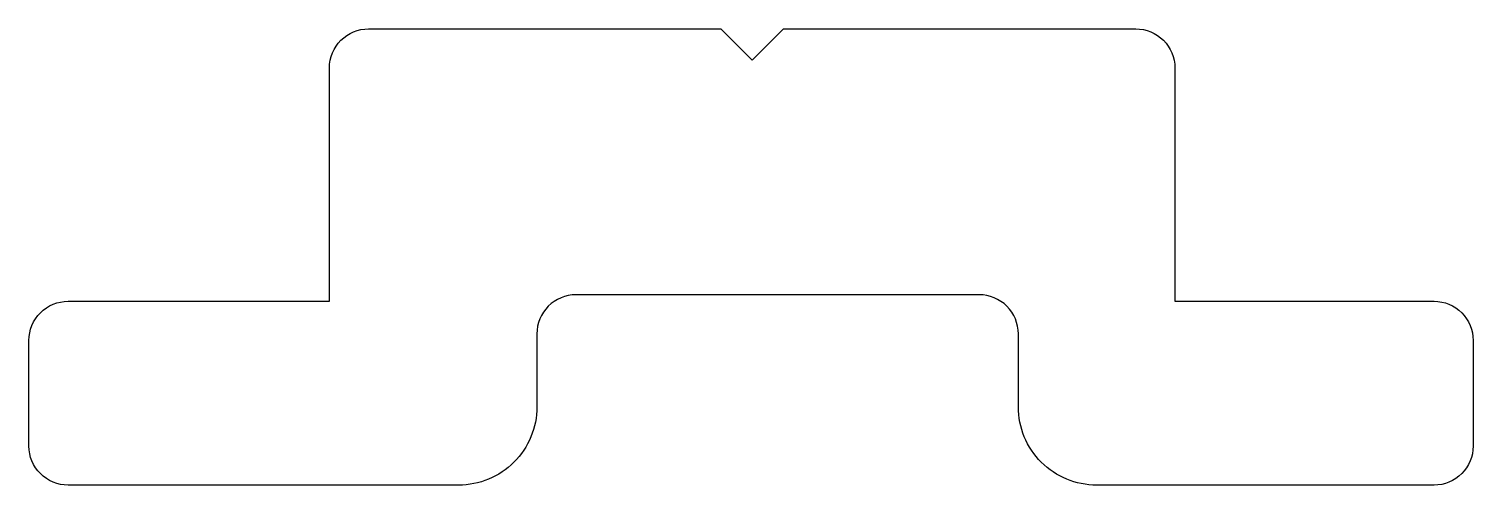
# Model space of a CAD drawing. Extents: x 171.1 to 189.6, y 221.8 to 227.6.
import ezdxf

# ---------------------------------------------------------------- set-up
doc = ezdxf.new("R2010")
doc.units = 0
doc.layers.get('0').update_dxf_attribs({"linetype": 'CONTINUOUS'})

msp = doc.modelspace()

# ---------------------------------------------------------------- linework, layer by layer
at = {"color": 7}
msp.add_lwpolyline([(189.092, 221.809), (184.782, 221.809, -0.414214), (183.782, 222.809), (183.782, 223.742, 0.414214), (183.282, 224.242), (178.131, 224.242, 0.414214), (177.631, 223.742), (177.631, 222.809, -0.414214), (176.631, 221.809), (171.642, 221.809, -0.414214), (171.142, 222.309), (171.142, 223.659, -0.414214), (171.642, 224.159), (174.981, 224.159), (174.981, 227.142, -0.414214), (175.481, 227.642), (179.982, 227.642), (180.382, 227.242), (180.782, 227.642), (185.282, 227.642, -0.414214), (185.782, 227.142), (185.782, 224.159), (189.092, 224.159, -0.414214), (189.592, 223.659), (189.592, 222.309, -0.414214)], format="xyb", close=True, dxfattribs=at)

doc.saveas('drawing.dxf')
